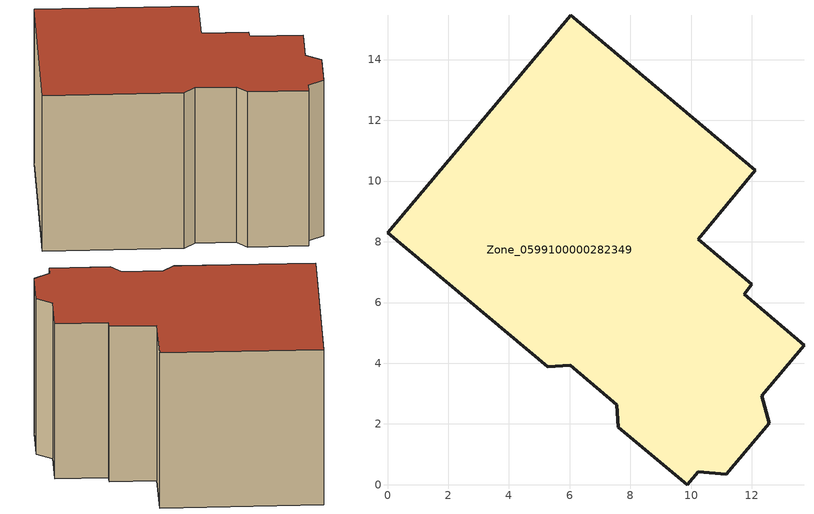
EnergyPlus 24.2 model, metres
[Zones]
Zone_0599100000282349
 floor ground (C_G): 11.16,0.34 10.24,0.43 9.88,0 7.6,1.9 7.55,2.64 6.02,3.94 5.28,3.89 0,8.3 6.04,15.46 12.12,10.35 10.23,8.09 12,6.6 11.75,6.27 13.72,4.6 12.32,2.93 12.57,2.03 z0
 wall outside (C_F): 10.24,0.43 11.16,0.34 12.57,2.03 12.32,2.93 13.72,4.6 11.75,6.27 12,6.6 10.23,8.09 12.12,10.35 6.04,15.46 0,8.3 5.28,3.89 6.02,3.94 7.55,2.64 7.6,1.9 9.88,0 10.24,0.43 z0:8.39
 roof outside (C_R): 10.23,8.09 12.12,10.35 6.04,15.46 0,8.3 5.28,3.89 6.02,3.94 7.55,2.64 7.6,1.9 9.88,0 10.24,0.43 11.16,0.34 12.57,2.03 12.32,2.93 13.72,4.6 11.75,6.27 12,6.6 z8.39
[BUILDING]
Pand.0599100000282349: North Axis=0; Terrain=City; Loads Convergence Tolerance Value=0.04; Temperature Convergence Tolerance Value=0.4; Solar Distribution=FullExterior; Maximum Number of Warmup Days=25; Minimum Number of Warmup Days=1
[Site:Location]
Rotterdam.The.Hague.AP_ZH_NLD Design_Conditions: Latitude=51.96; Longitude=4.45; Time Zone=1; Elevation=-4.5
[SITE:GROUNDTEMPERATURE:BUILDINGSURFACE]
18, 18, 18, 18, 18, 18, 18, 18, 18, 18, 18, 18
[MATERIAL] Thermal Absorptance=0.9; Solar Absorptance=0.7; Visible Absorptance=0.7
Name | Roughness | Thickness | Conductivity | Density | Specific Heat
G.TC.1946 | MediumSmooth | 0.15 | 1 | 540 | 1210
F.TC.1946 | Rough | 0.3 | 0.857143 | 1920 | 840
R.TC.1946 | MediumRough | 0.2 | 0.909091 | 1500 | 1000
[CONSTRUCTION]
C_G: G.TC.1946
C_F: F.TC.1946
C_R: R.TC.1946
[ZONE]
Zone_0599100000282349: Type=1; Multiplier=1; Ceiling Height=Autocalculate; Volume=Autocalculate; Floor Area=autocalculate; Part of Total Floor Area=Yes
[ZONEINFILTRATION:DESIGNFLOWRATE]
Infil_Zone_0599100000282349: Zone or ZoneList or Space or SpaceList=Zone_0599100000282349; Schedule=AlwaysOn; Design Flow Rate Calculation Method=Flow/Area; Flow Rate per Floor Area=0.003; Constant Term Coefficient=1; Temperature Term Coefficient=0; Velocity Term Coefficient=0; Velocity Squared Term Coefficient=0
[HVACTEMPLATE:ZONE:IDEALLOADSAIRSYSTEM]
Zone_0599100000282349: Maximum Heating Supply Air Temperature=50; Minimum Cooling Supply Air Temperature=13; Maximum Heating Supply Air Humidity Ratio=0.0156; Minimum Cooling Supply Air Humidity Ratio=0.0077; Heating Limit=NoLimit; Cooling Limit=NoLimit; Dehumidification Control Type=ConstantSensibleHeatRatio; Cooling Sensible Heat Ratio=0.7; Dehumidification Setpoint=60; Humidification Control Type=None; Humidification Setpoint=30; Outdoor Air Method=None; Outdoor Air Flow Rate per Person=0.00944; Outdoor Air Flow Rate per Zone Floor Area=0; Outdoor Air Flow Rate per Zone=0; Demand Controlled Ventilation Type=None; Outdoor Air Economizer Type=NoEconomizer; Heat Recovery Type=None; Sensible Heat Recovery Effectiveness=0.7; Latent Heat Recovery Effectiveness=0.65
[ZONECONTROL:THERMOSTAT]
ThermostatControl_Zone_0599100000282349: Zone or ZoneList=Zone_0599100000282349; Control Type Schedule=DualSetpointControlType; Control 1=Thermostat_Zone_0599100000282349; Temperature Difference Between Cutout And Setpoint=0
[THERMOSTATSETPOINT:DUALSETPOINT]
Thermostat_Zone_0599100000282349: Heating Setpoint Temperature Schedule=HeatingSetpoint_Zone_0599100000282349; Cooling Setpoint Temperature Schedule=CoolingSetpoint_Zone_0599100000282349
[SCHEDULE:COMPACT]
HeatingSetpoint_Zone_0599100000282349: Through: 12/31, For: AllDays, Until: 24:00, 21
CoolingSetpoint_Zone_0599100000282349: Through: 12/31, For: AllDays, Until: 24:00, 24
DualSetpointControlType: Through: 12/31, For: AllDays, Until: 24:00, 4
AlwaysOn: Through: 12/31, For: AllDays, Until: 24:00, 1
